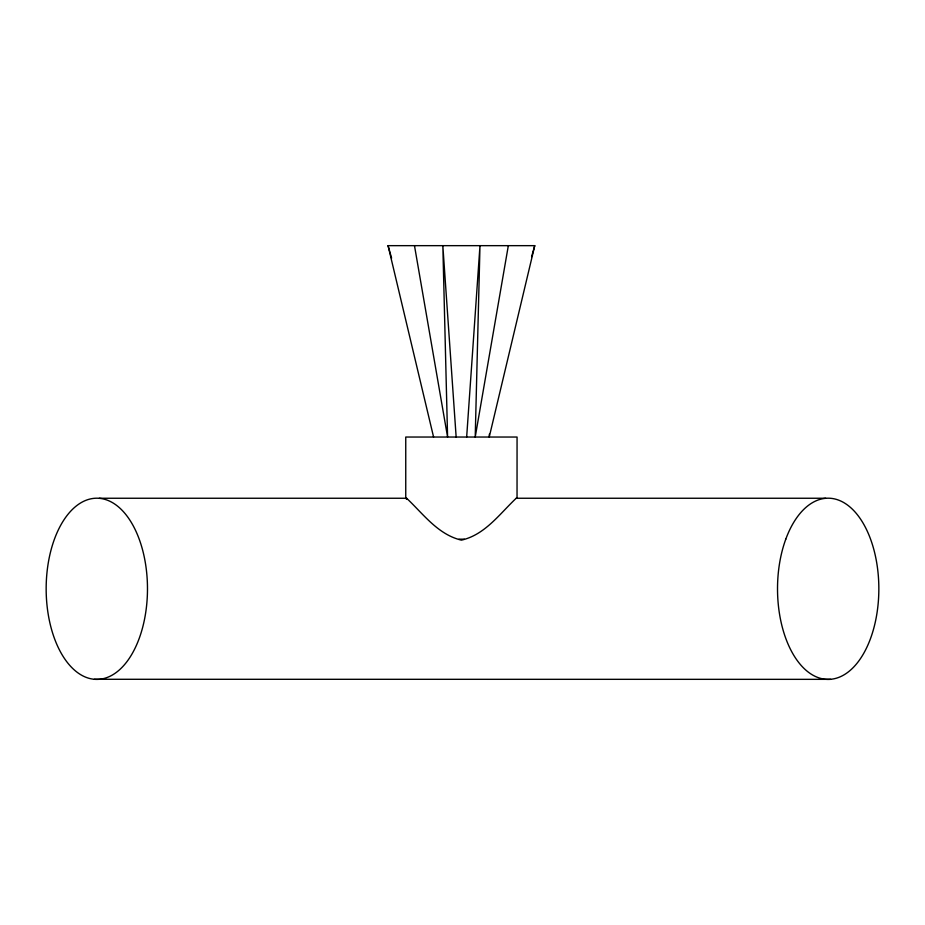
<?xml version="1.0" encoding="UTF-8"?>
<svg xmlns="http://www.w3.org/2000/svg" width="925" height="925" viewBox="0 0 925 925"><rect width="100%" height="100%" fill="white"/><g stroke="black" fill="none" stroke-linecap="round" stroke-linejoin="round"><path stroke-width="1.39" d="M489.348 434.172L489.233 437.039L534.754 245.657L388.061 245.657L433.582 437.039M466.663 437.039L479.983 245.657L475.219 437.039L508.334 245.657M531.597 256.757L534.754 245.657M825.701 498.251L516.208 498.251C499.592 513.918 484.978 534.858 461.402 540.142C437.918 534.592 423.245 513.93 406.618 498.251L99.299 498.251M517.04 498.274L517.063 437.039L405.751 437.039L405.751 498.274L406.618 498.251M459.008 539.171L464.292 539.171M94.338 679.285A90.604 50.667 90 0 0 141.883 547.392A90.604 50.667 90 0 0 54.24 539.703A90.604 50.667 90 0 0 94.338 679.285L830.662 679.343M516.208 498.251L517.063 498.274M405.763 498.274L406.653 499.303M388.061 245.657L391.61 258.144M414.481 245.657L447.584 437.039L442.832 245.657L456.152 437.039M785.776 539.206A90.604 50.667 90 0 0 825.366 679.251A90.604 50.667 90 0 0 873.397 547.924A90.604 50.667 90 0 0 785.776 539.206"/></g></svg>
